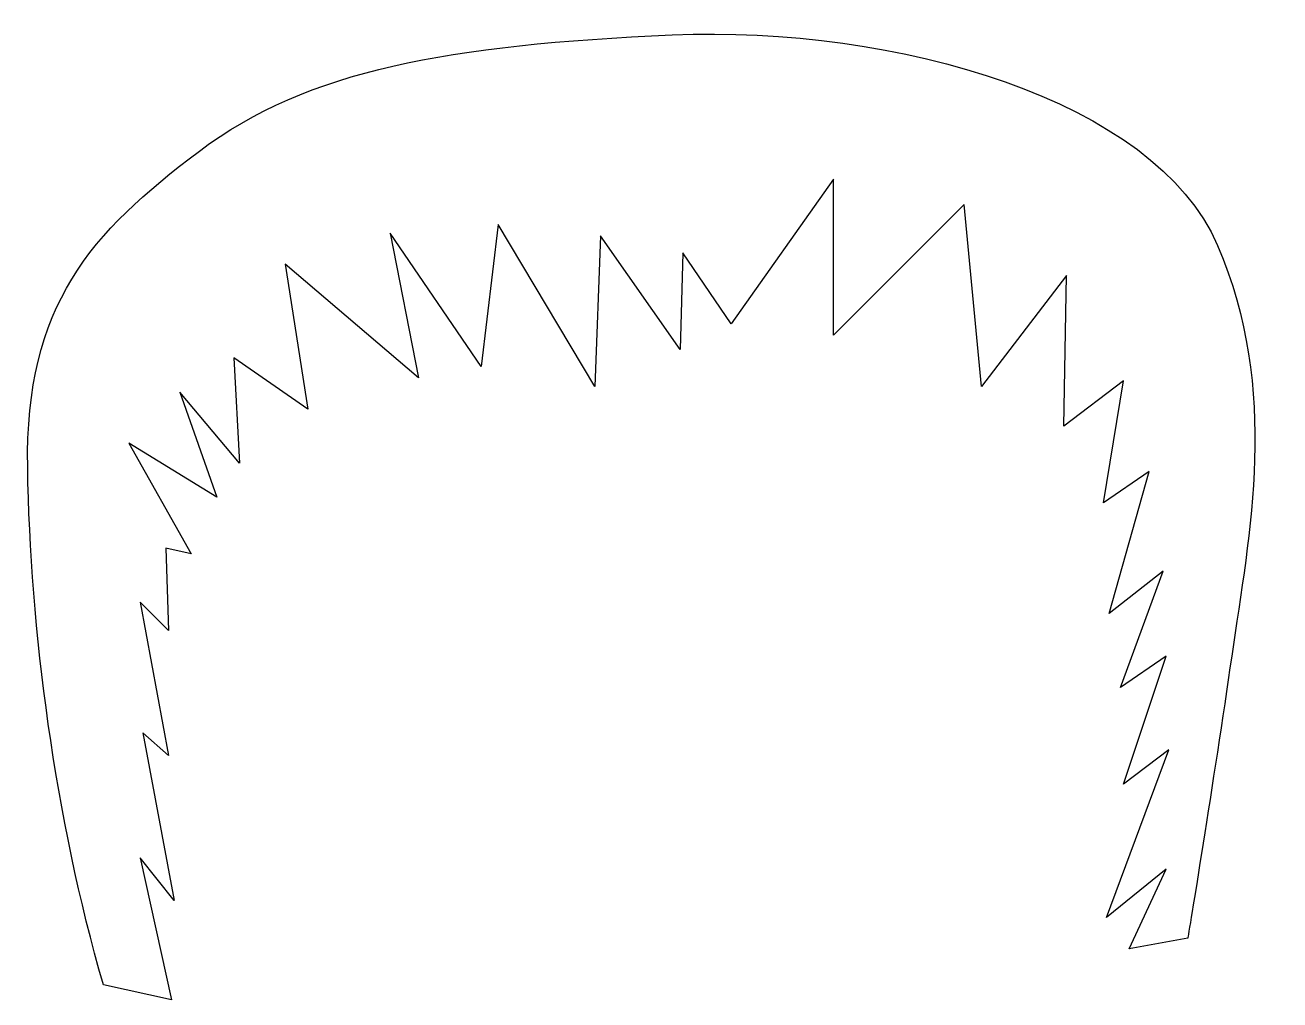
# Model space of a CAD drawing. Header units: centimetres. Extents: x -5.1 to 5.3, y -4 to 4.1.
import ezdxf

# ---------------------------------------------------------------- set-up
doc = ezdxf.new("R2010")
doc.units = ezdxf.units.CM
doc.header["$MEASUREMENT"] = 0
doc.layers.add('Camada 1', color=7, linetype='Continuous')

msp = doc.modelspace()

# ---------------------------------------------------------------- linework, layer by layer
at = {"layer": 'Camada 1'}
msp.add_open_spline([(-4.43122, -3.8565), (-4.43122, -3.8565), (-3.87126, -3.98067), (-3.87126, -3.98067), (-3.87126, -3.98067), (-3.87126, -3.98067), (-4.12865, -2.81005), (-4.12865, -2.81005), (-4.12865, -2.81005), (-4.12865, -2.81005), (-3.84761, -3.16118), (-3.84761, -3.16118), (-3.84761, -3.16118), (-3.84761, -3.16118), (-4.10531, -1.77984), (-4.10531, -1.77984), (-4.10531, -1.77984), (-4.10531, -1.77984), (-3.89462, -1.96714), (-3.89462, -1.96714), (-3.89462, -1.96714), (-3.89462, -1.96714), (-4.12867, -0.70283), (-4.12867, -0.70283), (-4.12867, -0.70283), (-4.12867, -0.70283), (-3.89462, -0.93688), (-3.89462, -0.93688), (-3.89462, -0.93688), (-3.89462, -0.93688), (-3.91795, -0.25793), (-3.91795, -0.25793), (-3.91795, -0.25793), (-3.91795, -0.25793), (-3.70726, -0.30479), (-3.70726, -0.30479), (-3.70726, -0.30479), (-3.70726, -0.30479), (-4.22232, 0.60834), (-4.22232, 0.60834), (-4.22232, 0.60834), (-4.22232, 0.60834), (-3.49654, 0.16355), (-3.49654, 0.16355), (-3.49654, 0.16355), (-3.49654, 0.16355), (-3.80092, 1.02969), (-3.80092, 1.02969), (-3.80092, 1.02969), (-3.80092, 1.02969), (-3.30927, 0.44448), (-3.30927, 0.44448), (-3.30927, 0.44448), (-3.30927, 0.44448), (-3.35615, 1.31094), (-3.35615, 1.31094), (-3.35615, 1.31094), (-3.35615, 1.31094), (-2.74729, 0.88933), (-2.74729, 0.88933), (-2.74729, 0.88933), (-2.74729, 0.88933), (-2.93454, 2.08334), (-2.93454, 2.08334), (-2.93454, 2.08334), (-2.93454, 2.08334), (-1.83403, 1.1469), (-1.83403, 1.1469), (-1.83403, 1.1469), (-1.83403, 1.1469), (-2.06829, 2.34086), (-2.06829, 2.34086), (-2.06829, 2.34086), (-2.06829, 2.34086), (-1.31896, 1.2404), (-1.31896, 1.2404), (-1.31896, 1.2404), (-1.31896, 1.2404), (-1.1786, 2.41108), (-1.1786, 2.41108), (-1.1786, 2.41108), (-1.1786, 2.41108), (-0.38236, 1.07665), (-0.38236, 1.07665), (-0.38236, 1.07665), (-0.38236, 1.07665), (-0.33556, 2.31731), (-0.33556, 2.31731), (-0.33556, 2.31731), (-0.33556, 2.31731), (0.31987, 1.38098), (0.31987, 1.38098), (0.31987, 1.38098), (0.31987, 1.38098), (0.34344, 2.17693), (0.34344, 2.17693), (0.34344, 2.17693), (0.34344, 2.17693), (0.74137, 1.59157), (0.74137, 1.59157), (0.74137, 1.59157), (0.74137, 1.59157), (1.58428, 2.78569), (1.58428, 2.78569), (1.58428, 2.78569), (1.58428, 2.78569), (1.58428, 1.4982), (1.58428, 1.4982), (1.58428, 1.4982), (1.58428, 1.4982), (2.66132, 2.57508), (2.66132, 2.57508), (2.66132, 2.57508), (2.66132, 2.57508), (2.80181, 1.07664), (2.80181, 1.07664), (2.80181, 1.07664), (2.80181, 1.07664), (3.50425, 1.98977), (3.50425, 1.98977), (3.50425, 1.98977), (3.50425, 1.98977), (3.48078, 0.74874), (3.48078, 0.74874), (3.48078, 0.74874), (3.48078, 0.74874), (3.97264, 1.12326), (3.97264, 1.12326), (3.97264, 1.12326), (3.97264, 1.12326), (3.80852, 0.1166), (3.80852, 0.1166), (3.80852, 0.1166), (3.80852, 0.1166), (4.18325, 0.37425), (4.18325, 0.37425), (4.18325, 0.37425), (4.18325, 0.37425), (3.85551, -0.79658), (3.85551, -0.79658), (3.85551, -0.79658), (3.85551, -0.79658), (4.30025, -0.44527), (4.30025, -0.44527), (4.30025, -0.44527), (4.30025, -0.44527), (3.94912, -1.40544), (3.94912, -1.40544), (3.94912, -1.40544), (3.94912, -1.40544), (4.32372, -1.14771), (4.32372, -1.14771), (4.32372, -1.14771), (4.32372, -1.14771), (3.97264, -2.20131), (3.97264, -2.20131), (3.97264, -2.20131), (3.97264, -2.20131), (4.34724, -1.92032), (4.34724, -1.92032), (4.34724, -1.92032), (4.34724, -1.92032), (3.83194, -3.30171), (3.83194, -3.30171), (3.83194, -3.30171), (3.83194, -3.30171), (4.32369, -2.9038), (4.32369, -2.9038), (4.32369, -2.9038), (4.32369, -2.9038), (4.01931, -3.55931), (4.01931, -3.55931), (4.01931, -3.55931), (4.01931, -3.55931), (4.50257, -3.47086), (4.50257, -3.47086), (4.50257, -3.47086), (4.50257, -3.47086), (4.71823, -2.16281), (4.86391, -1.14769), (4.86391, -1.14769), (5.0098, -0.13264), (5.26123, 1.0365), (4.74699, 2.23858), (4.74699, 2.23858), (4.23296, 3.44044), (2.09317, 4.05481), (0.25585, 3.97355), (0.25585, 3.97355), (-1.58126, 3.89217), (-2.74593, 3.68992), (-3.64051, 3.01648), (-3.64051, 3.01648), (-4.53509, 2.34332), (-5.07616, 1.74581), (-5.05484, 0.40866), (-5.05484, 0.40866), (-5.03341, -0.92852), (-4.83087, -2.47329), (-4.43122, -3.8565)], degree=3, knots=[0, 0, 0, 0, 0.01960784, 0.01960784, 0.01960784, 0.01960784, 0.03921569, 0.03921569, 0.03921569, 0.03921569, 0.05882353, 0.05882353, 0.05882353, 0.05882353, 0.07843137, 0.07843137, 0.07843137, 0.07843137, 0.09803922, 0.09803922, 0.09803922, 0.09803922, 0.11764706, 0.11764706, 0.11764706, 0.11764706, 0.1372549, 0.1372549, 0.1372549, 0.1372549, 0.15686275, 0.15686275, 0.15686275, 0.15686275, 0.17647059, 0.17647059, 0.17647059, 0.17647059, 0.19607843, 0.19607843, 0.19607843, 0.19607843, 0.21568627, 0.21568627, 0.21568627, 0.21568627, 0.23529412, 0.23529412, 0.23529412, 0.23529412, 0.25490196, 0.25490196, 0.25490196, 0.25490196, 0.2745098, 0.2745098, 0.2745098, 0.2745098, 0.29411765, 0.29411765, 0.29411765, 0.29411765, 0.31372549, 0.31372549, 0.31372549, 0.31372549, 0.33333333, 0.33333333, 0.33333333, 0.33333333, 0.35294118, 0.35294118, 0.35294118, 0.35294118, 0.37254902, 0.37254902, 0.37254902, 0.37254902, 0.39215686, 0.39215686, 0.39215686, 0.39215686, 0.41176471, 0.41176471, 0.41176471, 0.41176471, 0.43137255, 0.43137255, 0.43137255, 0.43137255, 0.45098039, 0.45098039, 0.45098039, 0.45098039, 0.47058824, 0.47058824, 0.47058824, 0.47058824, 0.49019608, 0.49019608, 0.49019608, 0.49019608, 0.50980392, 0.50980392, 0.50980392, 0.50980392, 0.52941176, 0.52941176, 0.52941176, 0.52941176, 0.54901961, 0.54901961, 0.54901961, 0.54901961, 0.56862745, 0.56862745, 0.56862745, 0.56862745, 0.58823529, 0.58823529, 0.58823529, 0.58823529, 0.60784314, 0.60784314, 0.60784314, 0.60784314, 0.62745098, 0.62745098, 0.62745098, 0.62745098, 0.64705882, 0.64705882, 0.64705882, 0.64705882, 0.66666667, 0.66666667, 0.66666667, 0.66666667, 0.68627451, 0.68627451, 0.68627451, 0.68627451, 0.70588235, 0.70588235, 0.70588235, 0.70588235, 0.7254902, 0.7254902, 0.7254902, 0.7254902, 0.74509804, 0.74509804, 0.74509804, 0.74509804, 0.76470588, 0.76470588, 0.76470588, 0.76470588, 0.78431373, 0.78431373, 0.78431373, 0.78431373, 0.80392157, 0.80392157, 0.80392157, 0.80392157, 0.82352941, 0.82352941, 0.82352941, 0.82352941, 0.84313725, 0.84313725, 0.84313725, 0.84313725, 0.8627451, 0.8627451, 0.8627451, 0.8627451, 0.88235294, 0.88235294, 0.88235294, 0.88235294, 0.90196078, 0.90196078, 0.90196078, 0.90196078, 0.92156863, 0.92156863, 0.92156863, 0.92156863, 0.94117647, 0.94117647, 0.94117647, 0.94117647, 0.96078431, 0.96078431, 0.96078431, 0.96078431, 1, 1, 1, 1], dxfattribs=at)

doc.saveas('drawing.dxf')
